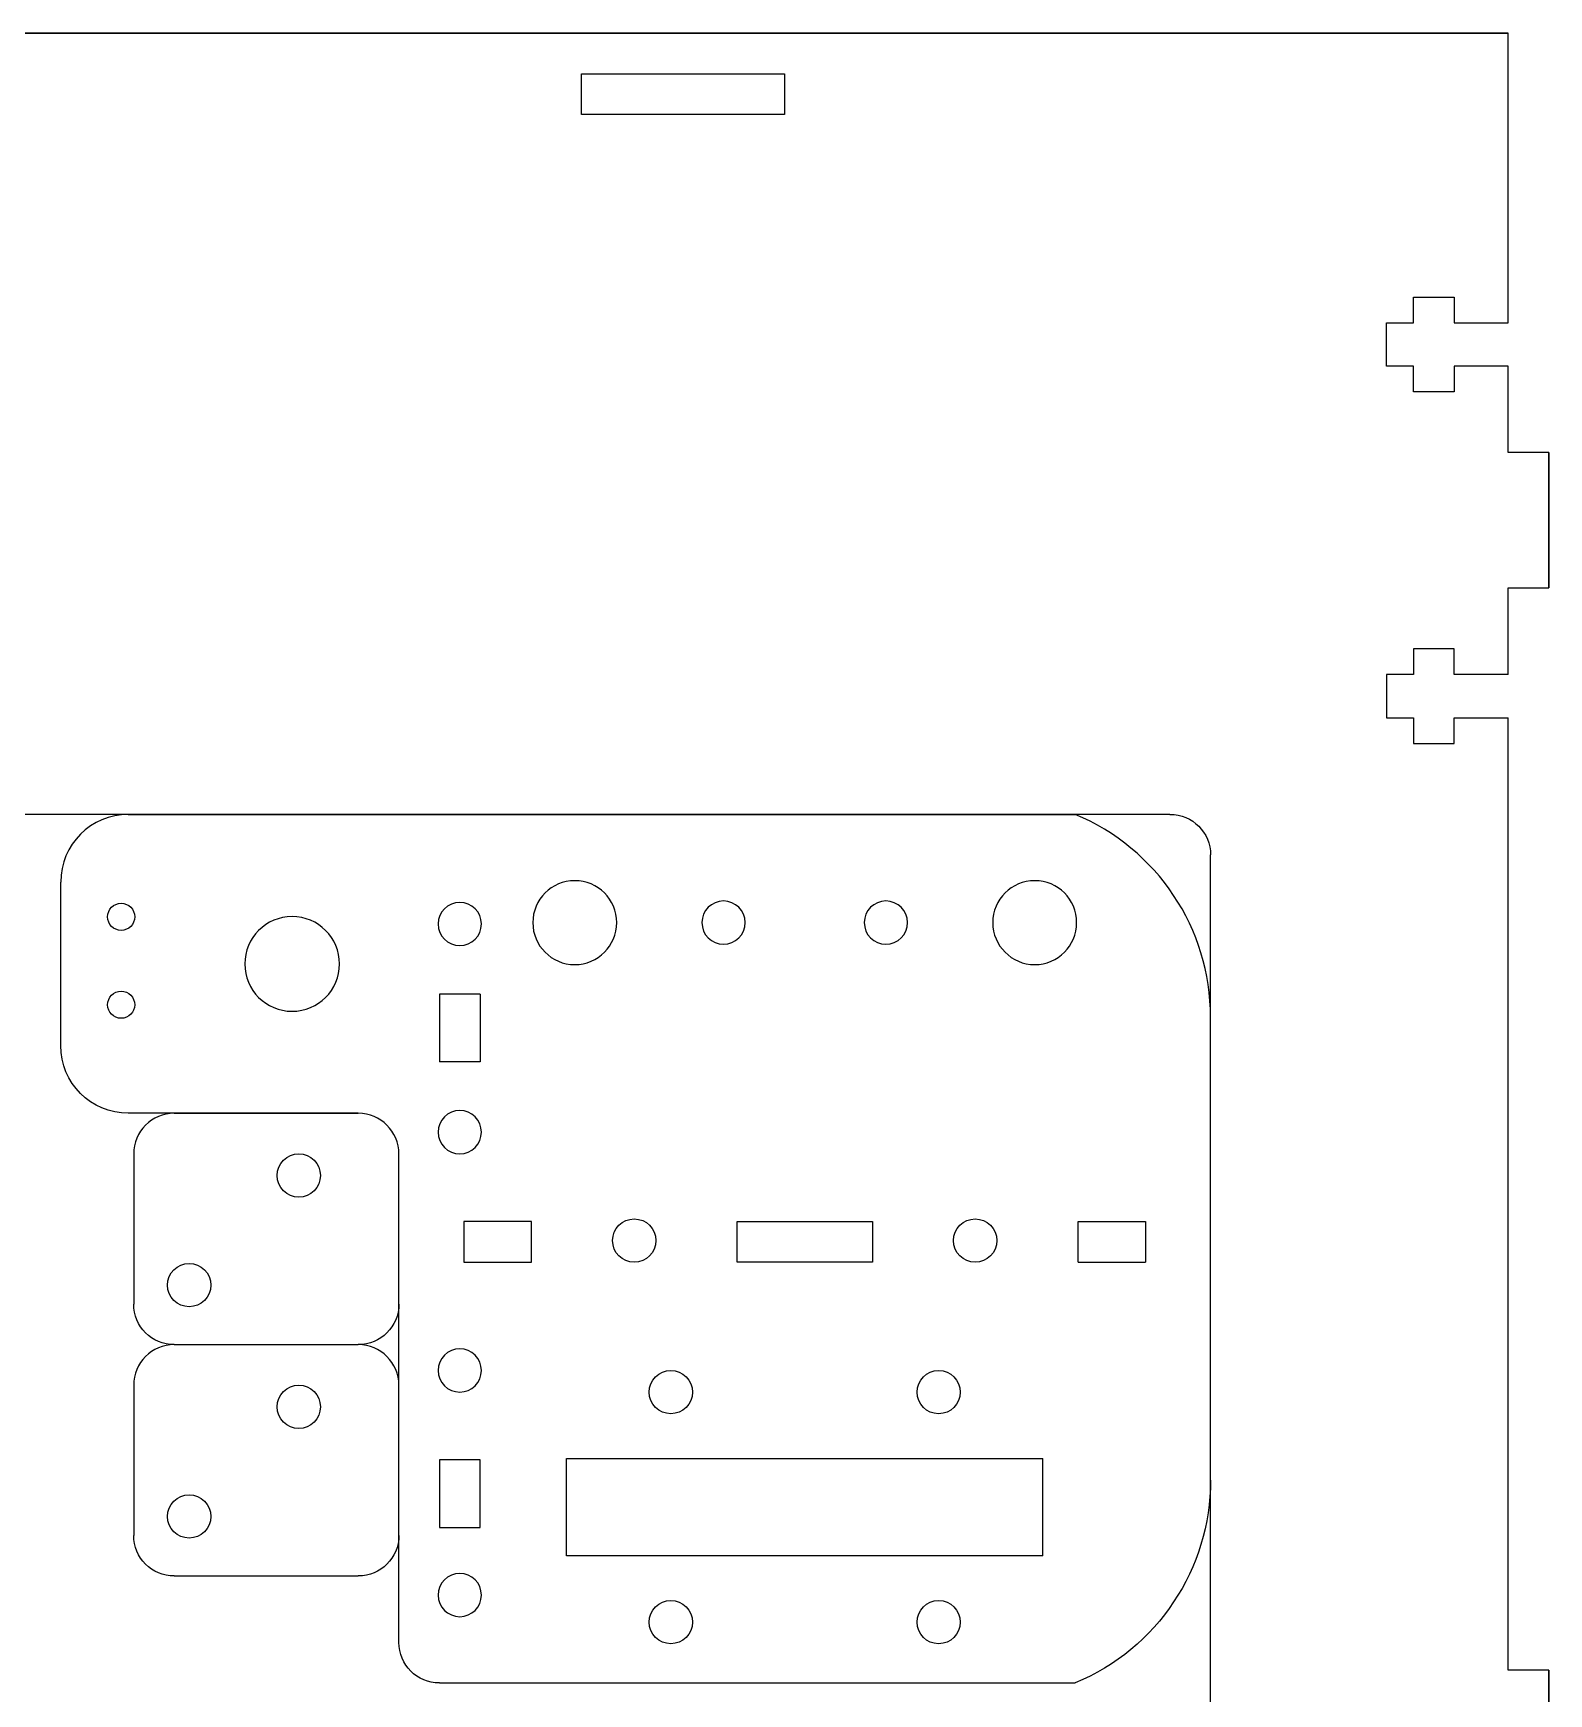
# Model space of a CAD drawing. Header units: millimetres. Extents: x -2 to 796, y -3 to 474.
# Drawn here: x 280.7 to 392.7, y 151.3 to 274 of the extents above; entities that cross this region are included whole.
import ezdxf

# ---------------------------------------------------------------- set-up
doc = ezdxf.new("R2010")
doc.units = ezdxf.units.MM
doc.layers.get('0').update_dxf_attribs({"color": 13, "true_color": 0xff5454})

# ---------------------------------------------------------------- blocks, each defined once
blk = doc.blocks.new('_#49')
for p, q in [((200.01, 3, 274), (3, 3, 274)), ((175.01, 3, 216.26), (53.01, 3, 216.26)), ((131.51, 3, 268), (131.51, 3, 271)), ((146.51, 3, 268), (131.51, 3, 268)), ((131.51, 3, 271), (146.51, 3, 271)), ((131.51, 3, 268), (131.51, 0, 268)), ((131.51, 3, 271), (131.51, 0, 271)), ((146.51, 3, 271), (146.51, 3, 268)), ((146.51, 3, 268), (146.51, 0, 268)), ((146.51, 3, 271), (146.51, 0, 271)), ((175.01, 3, 216.26), (175.01, 0, 216.26)), ((175.4, 3, 216.24), (175.4, 0, 216.24)), ((175.79, 3, 216.16), (175.79, 0, 216.16)), ((176.16, 3, 216.03), (176.16, 0, 216.03)), ((176.51, 3, 215.86), (176.51, 0, 215.86)), ((176.84, 3, 215.64), (176.84, 0, 215.64)), ((177.13, 3, 215.38), (177.13, 0, 215.38)), ((177.39, 3, 215.09), (177.39, 0, 215.09)), ((177.61, 3, 214.76), (177.61, 0, 214.76)), ((177.78, 3, 214.41), (177.78, 0, 214.41)), ((177.91, 3, 214.04), (177.91, 0, 214.04)), ((177.99, 3, 213.65), (177.99, 0, 213.65)), ((178.01, 3, 213.26), (178.01, 0, 213.26)), ((178.01, 3, 89.26), (178.01, 3, 213.26)), ((191.01, 3, 252.6), (193.01, 3, 252.6)), ((191.01, 3, 252.6), (191.01, 0, 252.6)), ((191.01, 3, 223.4), (193.01, 3, 223.4)), ((191.01, 3, 223.4), (191.01, 0, 223.4)), ((191.01, 3, 249.4), (191.01, 3, 252.6)), ((193.01, 3, 249.4), (191.01, 3, 249.4)), ((193.01, 3, 226.6), (191.01, 3, 226.6)), ((191.01, 3, 226.6), (191.01, 3, 223.4)), ((191.01, 3, 249.4), (191.01, 0, 249.4)), ((191.01, 3, 226.6), (191.01, 0, 226.6)), ((193.01, 3, 252.6), (193.01, 3, 254.5)), ((193.01, 3, 254.5), (193.01, 0, 254.5)), ((193.01, 3, 252.6), (193.01, 0, 252.6)), ((196.01, 3, 247.5), (193.01, 3, 247.5)), ((193.01, 3, 247.5), (193.01, 0, 247.5)), ((193.01, 3, 223.4), (193.01, 0, 223.4)), ((193.01, 3, 254.5), (196.01, 3, 254.5)), ((193.01, 3, 247.5), (193.01, 3, 249.4)), ((196.01, 3, 228.5), (193.01, 3, 228.5)), ((193.01, 3, 228.5), (193.01, 3, 226.6)), ((193.01, 3, 223.4), (193.01, 3, 221.5)), ((193.01, 3, 221.5), (196.01, 3, 221.5)), ((193.01, 3, 249.4), (193.01, 0, 249.4)), ((193.01, 3, 221.5), (193.01, 0, 221.5)), ((193.01, 3, 228.5), (193.01, 0, 228.5)), ((193.01, 3, 226.6), (193.01, 0, 226.6)), ((200.01, 3, 249.4), (196.01, 3, 249.4)), ((196.01, 3, 249.4), (196.01, 0, 249.4)), ((196.01, 3, 247.5), (196.01, 0, 247.5)), ((196.01, 3, 221.5), (196.01, 3, 223.4)), ((196.01, 3, 221.5), (196.01, 0, 221.5)), ((196.01, 3, 223.4), (196.01, 0, 223.4)), ((196.01, 3, 226.6), (196.01, 3, 228.5)), ((196.01, 3, 226.6), (196.01, 0, 226.6)), ((196.01, 3, 228.5), (196.01, 0, 228.5)), ((196.01, 3, 254.5), (196.01, 3, 252.6)), ((196.01, 3, 252.6), (196.01, 0, 252.6)), ((196.01, 3, 254.5), (196.01, 0, 254.5)), ((196.01, 3, 249.4), (196.01, 3, 247.5)), ((196.01, 3, 252.6), (200.01, 3, 252.6)), ((200.01, 3, 226.6), (196.01, 3, 226.6)), ((196.01, 3, 223.4), (200.01, 3, 223.4)), ((200.01, 3, 274), (200.01, 0, 274)), ((200.01, 3, 249.4), (200.01, 0, 249.4)), ((203.01, 3, 153), (200.01, 3, 153)), ((200.01, 3, 153), (200.01, 0, 153)), ((200.01, 3, 226.6), (200.01, 0, 226.6)), ((200.01, 3, 226.6), (200.01, 3, 233)), ((200.01, 3, 233), (200.01, 0, 233)), ((203.01, 3, 243), (200.01, 3, 243)), ((200.01, 3, 243), (200.01, 0, 243)), ((200.01, 3, 243), (200.01, 3, 249.4)), ((200.01, 3, 252.6), (200.01, 3, 274)), ((200.01, 3, 233), (203.01, 3, 233)), ((200.01, 3, 153), (200.01, 3, 223.4)), ((200.01, 3, 252.6), (200.01, 0, 252.6)), ((200.01, 3, 223.4), (200.01, 0, 223.4)), ((203.01, 3, 233), (203.01, 0, 233)), ((203.01, 3, 233), (203.01, 3, 243)), ((203.01, 3, 243), (203.01, 0, 243)), ((203.01, 3, 153), (203.01, 0, 153)), ((203.01, 3, 138), (203.01, 3, 153)), ((3, 0, 274), (200.01, 0, 274)), ((175.01, 0, 216.26), (53.01, 0, 216.26)), ((131.51, 0, 268), (131.51, 0, 271)), ((131.51, 0, 271), (146.51, 0, 271)), ((146.51, 0, 268), (131.51, 0, 268)), ((146.51, 0, 271), (146.51, 0, 268)), ((178.01, 0, 89.26), (178.01, 0, 213.26)), ((191.01, 0, 252.6), (193.01, 0, 252.6)), ((191.01, 0, 223.4), (193.01, 0, 223.4)), ((191.01, 0, 226.6), (191.01, 0, 223.4)), ((193.01, 0, 226.6), (191.01, 0, 226.6)), ((193.01, 0, 249.4), (191.01, 0, 249.4)), ((191.01, 0, 249.4), (191.01, 0, 252.6)), ((193.01, 0, 252.6), (193.01, 0, 254.5)), ((193.01, 0, 221.5), (196.01, 0, 221.5)), ((193.01, 0, 223.4), (193.01, 0, 221.5)), ((193.01, 0, 228.5), (193.01, 0, 226.6)), ((196.01, 0, 228.5), (193.01, 0, 228.5)), ((196.01, 0, 247.5), (193.01, 0, 247.5)), ((193.01, 0, 247.5), (193.01, 0, 249.4)), ((193.01, 0, 254.5), (196.01, 0, 254.5)), ((200.01, 0, 249.4), (196.01, 0, 249.4)), ((196.01, 0, 223.4), (200.01, 0, 223.4)), ((196.01, 0, 221.5), (196.01, 0, 223.4)), ((196.01, 0, 226.6), (196.01, 0, 228.5)), ((200.01, 0, 226.6), (196.01, 0, 226.6)), ((196.01, 0, 249.4), (196.01, 0, 247.5)), ((196.01, 0, 254.5), (196.01, 0, 252.6)), ((196.01, 0, 252.6), (200.01, 0, 252.6)), ((203.01, 0, 153), (200.01, 0, 153)), ((200.01, 0, 153), (200.01, 0, 223.4)), ((200.01, 0, 226.6), (200.01, 0, 233)), ((200.01, 0, 233), (203.01, 0, 233)), ((203.01, 0, 243), (200.01, 0, 243)), ((200.01, 0, 243), (200.01, 0, 249.4)), ((200.01, 0, 252.6), (200.01, 0, 274)), ((203.01, 0, 243), (203.01, 0, 233)), ((203.01, 0, 153), (203.01, 0, 138))]:
    blk.add_line(p, q)
at = {"extrusion": (0, 1, 0)}
for centre in [(-175.01, 213.26, 3), (-175.01, 213.26, 0)]:
    blk.add_arc(centre, 3, 90, 180, dxfattribs=at)
blk = doc.blocks.new('_#29')
for p, q in [((0, 64.2, 75), (3, 64.2, 75)), ((0, 64.2, 5), (3, 64.2, 5)), ((0, 64.2, 5), (0, 64.2, 75)), ((0, 64.16, 4.35), (3, 64.16, 4.35)), ((0, 64.03, 3.71), (3, 64.03, 3.71)), ((3, 64.2, 5), (3, 64.2, 75)), ((0, 63.82, 3.09), (3, 63.82, 3.09)), ((0, 63.53, 2.5), (3, 63.53, 2.5)), ((0, 63.52, 76.44), (3, 63.52, 76.44)), ((0, 63.17, 1.96), (3, 63.17, 1.96)), ((0, 62.74, 1.46), (3, 62.74, 1.46)), ((0, 62.7, 77.8), (3, 62.7, 77.8)), ((0, 62.24, 1.03), (3, 62.24, 1.03)), ((0, 61.75, 79.08), (3, 61.75, 79.08)), ((0, 61.7, 0.67), (3, 61.7, 0.67)), ((0, 61.11, 0.38), (3, 61.11, 0.38)), ((0, 60.67, 80.26), (3, 60.67, 80.26)), ((0, 60.49, 0.17), (3, 60.49, 0.17)), ((0, 59.85, 0.04), (3, 59.85, 0.04)), ((0, 59.49, 81.32), (3, 59.49, 81.32)), ((0, 59.3, 72), (3, 59.3, 72)), ((0, 59.3, 38), (3, 59.3, 38)), ((0, 59.2), (3, 59.2)), ((0, 47.11), (0, 59.2)), ((0, 59.19, 38.8), (3, 59.19, 38.8)), ((0, 59.19, 37.2), (3, 59.19, 37.2)), ((0, 59.19, 72.8), (3, 59.19, 72.8)), ((0, 59.19, 71.2), (3, 59.19, 71.2)), ((3, 47.11), (3, 59.2)), ((0, 58.88, 73.55), (3, 58.88, 73.55)), ((0, 58.88, 70.45), (3, 58.88, 70.45)), ((0, 58.88, 36.45), (3, 58.88, 36.45)), ((0, 58.88, 39.55), (3, 58.88, 39.55)), ((0, 58.39, 69.81), (3, 58.39, 69.81)), ((0, 58.39, 74.19), (3, 58.39, 74.19)), ((0, 58.39, 40.19), (3, 58.39, 40.19)), ((0, 58.39, 35.81), (3, 58.39, 35.81)), ((0, 58.21, 82.27), (3, 58.21, 82.27)), ((0, 57.8, 61), (3, 57.8, 61)), ((0, 57.8, 49), (3, 57.8, 49)), ((0, 57.75, 69.32), (3, 57.75, 69.32)), ((0, 57.75, 61.41), (3, 57.75, 61.41)), ((0, 57.75, 60.59), (3, 57.75, 60.59)), ((0, 57.75, 48.59), (3, 57.75, 48.59)), ((0, 57.75, 40.68), (3, 57.75, 40.68)), ((0, 57.75, 35.32), (3, 57.75, 35.32)), ((0, 57.75, 49.41), (3, 57.75, 49.41)), ((0, 57.75, 74.68), (3, 57.75, 74.68)), ((0, 57.7, 29.5), (3, 57.7, 29.5)), ((0, 57.65, 29.91), (3, 57.65, 29.91)), ((0, 57.65, 29.09), (3, 57.65, 29.09)), ((3, 57.63, 4.47), (0, 57.63, 4.47)), ((3, 57.6, 4.22), (0, 57.6, 4.22)), ((3, 57.6, 4.73), (0, 57.6, 4.73)), ((0, 57.59, 61.8), (3, 57.59, 61.8)), ((0, 57.59, 60.2), (3, 57.59, 60.2)), ((0, 57.59, 48.2), (3, 57.59, 48.2)), ((0, 57.59, 49.8), (3, 57.59, 49.8)), ((3, 57.5, 4.97), (0, 57.5, 4.97)), ((3, 57.5, 3.97), (0, 57.5, 3.97)), ((0, 57.49, 28.7), (3, 57.49, 28.7)), ((0, 57.49, 30.3), (3, 57.49, 30.3)), ((3, 57.34, 5.18), (0, 57.34, 5.18)), ((3, 57.34, 3.77), (0, 57.34, 3.77)), ((0, 57.33, 59.87), (3, 57.33, 59.87)), ((0, 57.33, 62.13), (3, 57.33, 62.13)), ((0, 57.33, 47.87), (3, 57.33, 47.87)), ((0, 57.33, 50.13), (3, 57.33, 50.13)), ((0, 57.23, 30.63), (3, 57.23, 30.63)), ((0, 57.23, 28.37), (3, 57.23, 28.37)), ((3, 57.13, 5.34), (0, 57.13, 5.34)), ((3, 57.13, 3.61), (0, 57.13, 3.61)), ((0, 57, 59.61), (3, 57, 59.61)), ((0, 57, 47.61), (3, 57, 47.61)), ((0, 57, 40.99), (3, 57, 40.99)), ((0, 57, 69.01), (3, 57, 69.01)), ((0, 57, 35.01), (3, 57, 35.01)), ((0, 57, 62.39), (3, 57, 62.39)), ((0, 57, 74.99), (3, 57, 74.99)), ((0, 57, 50.39), (3, 57, 50.39)), ((0, 56.9, 28.11), (3, 56.9, 28.11)), ((0, 56.9, 30.89), (3, 56.9, 30.89)), ((3, 56.89, 3.51), (0, 56.89, 3.51)), ((3, 56.89, 5.44), (0, 56.89, 5.44)), ((0, 56.85, 83.09), (3, 56.85, 83.09)), ((0, 56.65, 17.11), (3, 56.65, 17.11)), ((3, 56.63, 5.47), (0, 56.63, 5.47)), ((3, 56.63, 3.47), (0, 56.63, 3.47)), ((0, 56.61, 59.45), (3, 56.61, 59.45)), ((0, 56.61, 47.45), (3, 56.61, 47.45)), ((0, 56.61, 62.55), (3, 56.61, 62.55)), ((0, 56.61, 50.55), (3, 56.61, 50.55)), ((0, 56.53, 18.01), (3, 56.53, 18.01)), ((0, 56.53, 16.2), (3, 56.53, 16.2)), ((0, 56.51, 27.95), (3, 56.51, 27.95)), ((0, 56.51, 31.05), (3, 56.51, 31.05)), ((3, 56.37, 5.44), (0, 56.37, 5.44)), ((3, 56.37, 3.51), (0, 56.37, 3.51)), ((0, 56.2, 62.6), (3, 56.2, 62.6)), ((0, 56.2, 59.4), (3, 56.2, 59.4)), ((0, 56.2, 75.1), (3, 56.2, 75.1)), ((0, 56.2, 68.9), (3, 56.2, 68.9)), ((0, 56.2, 47.4), (3, 56.2, 47.4)), ((0, 56.2, 34.9), (3, 56.2, 34.9)), ((0, 56.2, 41.1), (3, 56.2, 41.1)), ((0, 56.2, 50.6), (3, 56.2, 50.6)), ((0, 56.19, 15.36), (3, 56.19, 15.36)), ((0, 56.19, 18.86), (3, 56.19, 18.86)), ((3, 56.13, 5.34), (0, 56.13, 5.34)), ((3, 56.13, 3.61), (0, 56.13, 3.61)), ((0, 56.1, 27.9), (3, 56.1, 27.9)), ((0, 56.1, 31.1), (3, 56.1, 31.1)), ((3, 55.92, 3.77), (0, 55.92, 3.77)), ((3, 55.92, 5.18), (0, 55.92, 5.18)), ((0, 55.79, 59.45), (3, 55.79, 59.45)), ((0, 55.79, 50.55), (3, 55.79, 50.55)), ((0, 55.79, 62.55), (3, 55.79, 62.55)), ((0, 55.79, 47.45), (3, 55.79, 47.45)), ((3, 55.77, 4.97), (0, 55.77, 4.97)), ((3, 55.77, 3.97), (0, 55.77, 3.97)), ((0, 55.69, 31.05), (3, 55.69, 31.05)), ((0, 55.69, 27.95), (3, 55.69, 27.95)), ((3, 55.67, 4.22), (0, 55.67, 4.22)), ((3, 55.67, 4.73), (0, 55.67, 4.73)), ((0, 55.63, 19.58), (3, 55.63, 19.58)), ((0, 55.63, 14.63), (3, 55.63, 14.63)), ((3, 55.63, 4.47), (0, 55.63, 4.47)), ((0, 55.58, 31), (3, 55.58, 31)), ((0, 55.41, 83.77), (3, 55.41, 83.77)), ((0, 55.4, 47.61), (3, 55.4, 47.61)), ((0, 55.4, 62.39), (3, 55.4, 62.39)), ((0, 55.4, 50.39), (3, 55.4, 50.39)), ((0, 55.4, 35.01), (3, 55.4, 35.01)), ((0, 55.4, 74.99), (3, 55.4, 74.99)), ((0, 55.4, 59.61), (3, 55.4, 59.61)), ((0, 55.4, 69.01), (3, 55.4, 69.01)), ((0, 55.4, 40.99), (3, 55.4, 40.99)), ((0, 55.3, 30.89), (3, 55.3, 30.89)), ((0, 55.3, 28.11), (3, 55.3, 28.11)), ((0, 55.07, 47.87), (3, 55.07, 47.87)), ((0, 55.07, 62.13), (3, 55.07, 62.13)), ((0, 55.07, 59.87), (3, 55.07, 59.87)), ((0, 55.07, 50.13), (3, 55.07, 50.13)), ((0, 54.97, 30.63), (3, 54.97, 30.63)), ((0, 54.97, 28.37), (3, 54.97, 28.37)), ((0, 54.9, 20.14), (3, 54.9, 20.14)), ((0, 54.9, 14.07), (3, 54.9, 14.07)), ((0, 54.81, 60.2), (3, 54.81, 60.2)), ((0, 54.81, 48.2), (3, 54.81, 48.2)), ((0, 54.81, 49.8), (3, 54.81, 49.8)), ((0, 54.81, 61.8), (3, 54.81, 61.8)), ((0, 54.71, 30.3), (3, 54.71, 30.3)), ((0, 54.71, 28.7), (3, 54.71, 28.7)), ((0, 54.65, 40.68), (3, 54.65, 40.68)), ((0, 54.65, 35.32), (3, 54.65, 35.32)), ((0, 54.65, 60.59), (3, 54.65, 60.59)), ((0, 54.65, 69.32), (3, 54.65, 69.32)), ((0, 54.65, 49.41), (3, 54.65, 49.41)), ((0, 54.65, 74.68), (3, 54.65, 74.68)), ((0, 54.65, 61.41), (3, 54.65, 61.41)), ((0, 54.65, 48.59), (3, 54.65, 48.59)), ((0, 54.6, 61), (3, 54.6, 61)), ((0, 54.6, 49), (3, 54.6, 49)), ((0, 54.55, 29.91), (3, 54.55, 29.91)), ((0, 54.55, 29.09), (3, 54.55, 29.09)), ((0, 54.5, 29.5), (3, 54.5, 29.5)), ((0, 54.06, 13.72), (3, 54.06, 13.72)), ((0, 54.06, 20.49), (3, 54.06, 20.49)), ((0, 54.01, 35.81), (3, 54.01, 35.81)), ((0, 54.01, 74.19), (3, 54.01, 74.19)), ((0, 54.01, 69.81), (3, 54.01, 69.81)), ((0, 54.01, 40.19), (3, 54.01, 40.19)), ((0, 53.91, 84.3), (3, 53.91, 84.3)), ((0, 53.52, 73.55), (3, 53.52, 73.55)), ((0, 53.52, 36.45), (3, 53.52, 36.45)), ((0, 53.52, 70.45), (3, 53.52, 70.45)), ((0, 53.52, 39.55), (3, 53.52, 39.55)), ((0, 53.21, 37.2), (3, 53.21, 37.2)), ((0, 53.21, 72.8), (3, 53.21, 72.8)), ((0, 53.21, 71.2), (3, 53.21, 71.2)), ((0, 53.21, 38.8), (3, 53.21, 38.8)), ((0, 53.15, 13.61), (3, 53.15, 13.61)), ((0, 53.15, 20.61), (3, 53.15, 20.61)), ((0, 53.1, 38), (3, 53.1, 38)), ((0, 53.1, 72), (3, 53.1, 72)), ((0, 52.36, 84.69), (3, 52.36, 84.69)), ((0, 52.25, 13.72), (3, 52.25, 13.72)), ((0, 52.25, 20.49), (3, 52.25, 20.49)), ((0, 51.4, 14.07), (3, 51.4, 14.07)), ((0, 51.4, 20.14), (3, 51.4, 20.14)), ((3, 51.13, 4.47), (0, 51.13, 4.47)), ((3, 51.1, 4.22), (0, 51.1, 4.22)), ((3, 51.1, 4.73), (0, 51.1, 4.73)), ((3, 51, 3.97), (0, 51, 3.97)), ((3, 51, 4.97), (0, 51, 4.97)), ((3, 50.91, 28), (0, 50.91, 28)), ((0, 50.91, 28), (0, 45.91, 28)), ((0, 50.91, 31), (0, 50.91, 28)), ((3, 50.91, 31), (0, 50.91, 31)), ((0, 50.91, 31), (0, 45.91, 31)), ((3, 50.84, 3.77), (0, 50.84, 3.77)), ((3, 50.84, 5.18), (0, 50.84, 5.18)), ((0, 50.79, 84.92), (3, 50.79, 84.92)), ((0, 50.68, 19.58), (3, 50.68, 19.58)), ((0, 50.68, 14.63), (3, 50.68, 14.63)), ((3, 50.63, 5.34), (0, 50.63, 5.34)), ((3, 50.63, 3.61), (0, 50.63, 3.61)), ((3, 50.39, 3.51), (0, 50.39, 3.51)), ((3, 50.39, 5.44), (0, 50.39, 5.44)), ((3, 50.91, 28), (3, 45.91, 28)), ((3, 50.91, 31), (3, 50.91, 28)), ((3, 50.91, 31), (3, 45.91, 31)), ((3, 50.13, 3.47), (0, 50.13, 3.47)), ((3, 50.13, 5.47), (0, 50.13, 5.47)), ((0, 50.12, 18.86), (3, 50.12, 18.86)), ((0, 50.12, 15.36), (3, 50.12, 15.36)), ((3, 49.87, 3.51), (0, 49.87, 3.51)), ((3, 49.87, 5.44), (0, 49.87, 5.44)), ((0, 49.77, 18.01), (3, 49.77, 18.01)), ((0, 49.77, 16.2), (3, 49.77, 16.2)), ((0, 49.65, 17.11), (3, 49.65, 17.11)), ((3, 49.63, 3.61), (0, 49.63, 3.61)), ((3, 49.63, 5.34), (0, 49.63, 5.34)), ((3, 49.42, 3.77), (0, 49.42, 3.77)), ((3, 49.42, 5.18), (0, 49.42, 5.18)), ((3, 49.27, 3.97), (0, 49.27, 3.97)), ((3, 49.27, 4.97), (0, 49.27, 4.97)), ((0, 15, 85), (0, 49.2, 85)), ((0, 49.2, 85), (3, 49.2, 85)), ((3, 49.17, 4.73), (0, 49.17, 4.73)), ((3, 49.17, 4.22), (0, 49.17, 4.22)), ((3, 49.13, 4.47), (0, 49.13, 4.47)), ((3, 15, 85), (3, 49.2, 85)), ((0, 47.11), (3, 47.11)), ((0, 46.46, 0.04), (3, 46.46, 0.04)), ((0, 45.91, 31), (0, 45.91, 28)), ((3, 45.91, 28), (0, 45.91, 28)), ((3, 45.91, 31), (0, 45.91, 31)), ((0, 45.81, 0.17), (3, 45.81, 0.17)), ((3, 45.91, 31), (3, 45.91, 28)), ((0, 45.19, 0.38), (3, 45.19, 0.38)), ((0, 44.61, 0.67), (3, 44.61, 0.67)), ((0, 44.06, 1.03), (3, 44.06, 1.03)), ((0, 43.57, 1.46), (3, 43.57, 1.46)), ((0, 43.14, 1.96), (3, 43.14, 1.96)), ((0, 42.78, 2.5), (3, 42.78, 2.5)), ((0, 42.49, 3.09), (3, 42.49, 3.09)), ((0, 42.31, 29.5), (3, 42.31, 29.5)), ((0, 42.28, 3.71), (3, 42.28, 3.71)), ((0, 42.25, 29.09), (3, 42.25, 29.09)), ((0, 42.25, 29.91), (3, 42.25, 29.91)), ((0, 42.15, 4.35), (3, 42.15, 4.35)), ((0, 42.11, 5), (3, 42.11, 5)), ((0, 42.11, 22), (3, 42.11, 22)), ((0, 42.11, 22), (0, 42.11, 5)), ((0, 42.09, 28.7), (3, 42.09, 28.7)), ((0, 42.09, 30.3), (3, 42.09, 30.3)), ((0, 42.08, 22.39), (3, 42.08, 22.39)), ((0, 42.01, 22.78), (3, 42.01, 22.78)), ((0, 41.88, 23.15), (3, 41.88, 23.15)), ((0, 41.84, 30.63), (3, 41.84, 30.63)), ((0, 41.84, 28.37), (3, 41.84, 28.37)), ((3, 42.11, 22), (3, 42.11, 5)), ((0, 41.71, 23.5), (3, 41.71, 23.5)), ((0, 41.51, 28.11), (3, 41.51, 28.11)), ((0, 41.51, 30.89), (3, 41.51, 30.89)), ((0, 41.49, 23.83), (3, 41.49, 23.83)), ((0, 41.23, 24.12), (3, 41.23, 24.12)), ((0, 41.23, 31), (3, 41.23, 31)), ((0, 41.12, 31.05), (3, 41.12, 31.05)), ((0, 41.12, 27.95), (3, 41.12, 27.95)), ((0, 40.93, 24.38), (3, 40.93, 24.38)), ((0, 40.71, 27.9), (3, 40.71, 27.9)), ((0, 40.71, 31.1), (3, 40.71, 31.1)), ((0, 40.61, 24.6), (3, 40.61, 24.6)), ((0, 40.29, 27.95), (3, 40.29, 27.95)), ((0, 40.29, 31.05), (3, 40.29, 31.05)), ((0, 40.26, 24.77), (3, 40.26, 24.77)), ((0, 39.91, 28.11), (3, 39.91, 28.11)), ((0, 39.91, 30.89), (3, 39.91, 30.89)), ((0, 39.88, 24.9), (3, 39.88, 24.9)), ((0, 39.58, 28.37), (3, 39.58, 28.37)), ((0, 39.58, 30.63), (3, 39.58, 30.63)), ((0, 39.5, 24.97), (3, 39.5, 24.97)), ((0, 39.32, 28.7), (3, 39.32, 28.7)), ((0, 39.32, 30.3), (3, 39.32, 30.3)), ((0, 39.16, 29.09), (3, 39.16, 29.09)), ((0, 39.16, 29.91), (3, 39.16, 29.91)), ((0, 39.11, 29.5), (3, 39.11, 29.5)), ((0, 39.11, 25), (3, 39.11, 25)), ((0, 3, 25), (0, 39.11, 25)), ((3, 3, 25), (3, 39.11, 25)), ((3, 34.3, 67.6), (0, 34.3, 67.6)), ((3, 34.3, 42.4), (0, 34.3, 42.4)), ((3, 34.25, 42.81), (0, 34.25, 42.81)), ((3, 34.25, 67.19), (0, 34.25, 67.19)), ((3, 34.25, 68.01), (0, 34.25, 68.01)), ((3, 34.25, 41.99), (0, 34.25, 41.99)), ((3, 34.1, 80.2), (0, 34.1, 80.2)), ((3, 34.1, 75.2), (0, 34.1, 75.2)), ((0, 34.1, 80.2), (0, 31.1, 80.2)), ((0, 31.1, 75.2), (0, 34.1, 75.2)), ((0, 34.1, 75.2), (0, 34.1, 80.2)), ((3, 34.1, 29.8), (0, 34.1, 29.8)), ((0, 34.1, 34.8), (0, 34.1, 29.8)), ((3, 34.1, 34.8), (0, 34.1, 34.8)), ((0, 34.1, 29.8), (0, 31.1, 29.8)), ((0, 34.1, 60), (0, 31.1, 60)), ((0, 31.1, 50), (0, 34.1, 50)), ((0, 31.1, 34.8), (0, 34.1, 34.8)), ((3, 34.1, 60), (0, 34.1, 60)), ((0, 34.1, 50), (0, 34.1, 60)), ((3, 34.1, 50), (0, 34.1, 50)), ((3, 34.09, 41.6), (0, 34.09, 41.6)), ((3, 34.09, 68.4), (0, 34.09, 68.4)), ((3, 34.09, 43.2), (0, 34.09, 43.2)), ((3, 34.09, 66.8), (0, 34.09, 66.8)), ((3, 33.83, 41.27), (0, 33.83, 41.27)), ((3, 33.83, 43.53), (0, 33.83, 43.53)), ((3, 33.83, 68.73), (0, 33.83, 68.73)), ((3, 33.83, 66.47), (0, 33.83, 66.47)), ((3, 33.5, 66.21), (0, 33.5, 66.21)), ((3, 33.5, 41.01), (0, 33.5, 41.01)), ((3, 33.5, 43.79), (0, 33.5, 43.79)), ((3, 33.5, 68.99), (0, 33.5, 68.99)), ((3, 34.1, 80.2), (3, 31.1, 80.2)), ((3, 31.1, 75.2), (3, 34.1, 75.2)), ((3, 34.1, 75.2), (3, 34.1, 80.2)), ((3, 34.1, 29.8), (3, 31.1, 29.8)), ((3, 34.1, 34.8), (3, 34.1, 29.8)), ((3, 31.1, 34.8), (3, 34.1, 34.8)), ((3, 34.1, 60), (3, 31.1, 60)), ((3, 31.1, 50), (3, 34.1, 50)), ((3, 34.1, 50), (3, 34.1, 60)), ((3, 33.11, 66.05), (0, 33.11, 66.05)), ((3, 33.11, 40.85), (0, 33.11, 40.85)), ((3, 33.11, 69.15), (0, 33.11, 69.15)), ((3, 33.11, 43.95), (0, 33.11, 43.95)), ((3, 32.7, 66), (0, 32.7, 66)), ((3, 32.7, 69.2), (0, 32.7, 69.2)), ((3, 32.7, 40.8), (0, 32.7, 40.8)), ((3, 32.7, 44), (0, 32.7, 44)), ((3, 32.29, 66.05), (0, 32.29, 66.05)), ((3, 32.29, 69.15), (0, 32.29, 69.15)), ((3, 32.29, 40.85), (0, 32.29, 40.85)), ((3, 32.29, 43.95), (0, 32.29, 43.95)), ((3, 31.9, 66.21), (0, 31.9, 66.21)), ((3, 31.9, 41.01), (0, 31.9, 41.01)), ((3, 31.9, 68.99), (0, 31.9, 68.99)), ((3, 31.9, 43.79), (0, 31.9, 43.79)), ((3, 31.57, 43.53), (0, 31.57, 43.53)), ((3, 31.57, 66.47), (0, 31.57, 66.47)), ((3, 31.57, 41.27), (0, 31.57, 41.27)), ((3, 31.57, 68.73), (0, 31.57, 68.73)), ((3, 31.31, 66.8), (0, 31.31, 66.8)), ((3, 31.31, 41.6), (0, 31.31, 41.6)), ((3, 31.31, 43.2), (0, 31.31, 43.2)), ((3, 31.31, 68.4), (0, 31.31, 68.4)), ((3, 31.15, 67.19), (0, 31.15, 67.19)), ((3, 31.15, 42.81), (0, 31.15, 42.81)), ((3, 31.15, 41.99), (0, 31.15, 41.99)), ((3, 31.15, 68.01), (0, 31.15, 68.01)), ((0, 31.1, 75.2), (0, 31.1, 80.2)), ((3, 31.1, 80.2), (0, 31.1, 80.2)), ((3, 31.1, 75.2), (0, 31.1, 75.2)), ((3, 31.1, 67.6), (0, 31.1, 67.6)), ((3, 31.1, 29.8), (0, 31.1, 29.8)), ((3, 31.1, 34.8), (0, 31.1, 34.8)), ((3, 31.1, 50), (0, 31.1, 50)), ((3, 31.1, 60), (0, 31.1, 60)), ((0, 31.1, 60), (0, 31.1, 50)), ((0, 31.1, 29.8), (0, 31.1, 34.8)), ((3, 31.1, 42.4), (0, 31.1, 42.4)), ((3, 31.1, 75.2), (3, 31.1, 80.2)), ((3, 31.1, 60), (3, 31.1, 50)), ((3, 31.1, 29.8), (3, 31.1, 34.8)), ((0, 24.7, 29.5), (3, 24.7, 29.5)), ((0, 24.65, 29.91), (3, 24.65, 29.91)), ((0, 24.65, 29.09), (3, 24.65, 29.09)), ((0, 24.49, 28.7), (3, 24.49, 28.7)), ((0, 24.49, 30.3), (3, 24.49, 30.3)), ((0, 24.23, 28.37), (3, 24.23, 28.37)), ((0, 24.23, 30.63), (3, 24.23, 30.63)), ((0, 23.9, 30.89), (3, 23.9, 30.89)), ((0, 23.9, 28.11), (3, 23.9, 28.11)), ((0, 23.62, 28), (3, 23.62, 28)), ((0, 23.51, 27.95), (3, 23.51, 27.95)), ((0, 23.51, 31.05), (3, 23.51, 31.05)), ((3, 23.1, 45.1), (0, 23.1, 45.1)), ((0, 23.1, 27.9), (3, 23.1, 27.9)), ((0, 23.1, 31.1), (3, 23.1, 31.1)), ((3, 23.1, 64.9), (0, 23.1, 64.9)), ((3, 23.05, 44.69), (0, 23.05, 44.69)), ((3, 23.05, 45.51), (0, 23.05, 45.51)), ((3, 23.05, 65.31), (0, 23.05, 65.31)), ((3, 23.05, 64.49), (0, 23.05, 64.49)), ((3, 22.89, 44.3), (0, 22.89, 44.3)), ((3, 22.89, 45.9), (0, 22.89, 45.9)), ((3, 22.89, 65.7), (0, 22.89, 65.7)), ((3, 22.89, 64.1), (0, 22.89, 64.1)), ((0, 22.69, 31.05), (3, 22.69, 31.05)), ((0, 22.69, 27.95), (3, 22.69, 27.95)), ((3, 22.63, 43.97), (0, 22.63, 43.97)), ((3, 22.63, 46.23), (0, 22.63, 46.23)), ((3, 22.63, 66.03), (0, 22.63, 66.03)), ((3, 22.63, 63.77), (0, 22.63, 63.77)), ((3, 22.3, 46.49), (0, 22.3, 46.49)), ((0, 22.3, 30.89), (3, 22.3, 30.89)), ((0, 22.3, 28.11), (3, 22.3, 28.11)), ((3, 22.3, 66.29), (0, 22.3, 66.29)), ((3, 22.3, 63.51), (0, 22.3, 63.51)), ((3, 22.3, 43.71), (0, 22.3, 43.71)), ((0, 21.97, 30.63), (3, 21.97, 30.63)), ((0, 21.97, 28.37), (3, 21.97, 28.37)), ((3, 21.91, 46.65), (0, 21.91, 46.65)), ((3, 21.91, 66.45), (0, 21.91, 66.45)), ((3, 21.91, 63.35), (0, 21.91, 63.35)), ((3, 21.91, 43.55), (0, 21.91, 43.55)), ((0, 21.71, 30.3), (3, 21.71, 30.3)), ((0, 21.71, 28.7), (3, 21.71, 28.7)), ((0, 21.55, 29.09), (3, 21.55, 29.09)), ((0, 21.55, 29.91), (3, 21.55, 29.91)), ((3, 21.5, 43.5), (0, 21.5, 43.5)), ((3, 21.5, 46.7), (0, 21.5, 46.7)), ((0, 21.5, 29.5), (3, 21.5, 29.5)), ((3, 21.5, 66.5), (0, 21.5, 66.5)), ((3, 21.5, 63.3), (0, 21.5, 63.3)), ((3, 21.09, 43.55), (0, 21.09, 43.55)), ((3, 21.09, 46.65), (0, 21.09, 46.65)), ((3, 21.09, 66.45), (0, 21.09, 66.45)), ((3, 21.09, 63.35), (0, 21.09, 63.35)), ((3, 20.7, 43.71), (0, 20.7, 43.71)), ((3, 20.7, 46.49), (0, 20.7, 46.49)), ((3, 20.7, 66.29), (0, 20.7, 66.29)), ((3, 20.7, 63.51), (0, 20.7, 63.51)), ((3, 20.37, 46.23), (0, 20.37, 46.23)), ((3, 20.37, 43.97), (0, 20.37, 43.97)), ((3, 20.37, 63.77), (0, 20.37, 63.77)), ((3, 20.37, 66.03), (0, 20.37, 66.03)), ((3, 20.11, 45.9), (0, 20.11, 45.9)), ((3, 20.11, 44.3), (0, 20.11, 44.3)), ((3, 20.11, 64.1), (0, 20.11, 64.1)), ((3, 20.11, 65.7), (0, 20.11, 65.7)), ((3, 19.95, 44.69), (0, 19.95, 44.69)), ((3, 19.95, 45.51), (0, 19.95, 45.51)), ((3, 19.95, 65.31), (0, 19.95, 65.31)), ((3, 19.95, 64.49), (0, 19.95, 64.49)), ((3, 19.9, 45.1), (0, 19.9, 45.1)), ((3, 19.9, 64.9), (0, 19.9, 64.9)), ((3, 16.6, 37.4), (0, 16.6, 37.4)), ((0, 9.4, 37.4), (0, 16.6, 37.4)), ((3, 16.6, 72.6), (0, 16.6, 72.6)), ((0, 9.4, 72.6), (0, 16.6, 72.6)), ((0, 16.6, 37.4), (0, 16.6, 72.6)), ((0, 16.5, 28), (3, 16.5, 28)), ((0, 11.5, 31), (0, 16.5, 31)), ((0, 16.5, 31), (3, 16.5, 31)), ((0, 16.5, 31), (0, 16.5, 28)), ((0, 16.5, 28), (0, 11.5, 28)), ((3, 9.4, 37.4), (3, 16.6, 37.4)), ((3, 16.6, 37.4), (3, 16.6, 72.6)), ((3, 9.4, 72.6), (3, 16.6, 72.6)), ((3, 16.5, 28), (3, 11.5, 28)), ((3, 11.5, 31), (3, 16.5, 31)), ((3, 16.5, 31), (3, 16.5, 28)), ((3, 15, 85), (0, 15, 85)), ((3, 13.41, 84.92), (0, 13.41, 84.92)), ((3, 11.84, 84.69), (0, 11.84, 84.69)), ((0, 11.5, 28), (0, 11.5, 31)), ((0, 11.5, 31), (3, 11.5, 31)), ((0, 11.5, 28), (3, 11.5, 28)), ((3, 11.5, 28), (3, 11.5, 31)), ((3, 10.29, 84.3), (0, 10.29, 84.3)), ((0, 9.4, 72.6), (0, 9.4, 37.4)), ((3, 9.4, 37.4), (0, 9.4, 37.4)), ((3, 9.4, 72.6), (0, 9.4, 72.6)), ((3, 8.79, 83.77), (0, 8.79, 83.77)), ((3, 9.4, 72.6), (3, 9.4, 37.4)), ((0, 8.1, 29.5), (3, 8.1, 29.5)), ((0, 8.05, 29.91), (3, 8.05, 29.91)), ((0, 8.05, 29.09), (3, 8.05, 29.09)), ((0, 7.89, 28.7), (3, 7.89, 28.7)), ((0, 7.89, 30.3), (3, 7.89, 30.3)), ((0, 7.63, 30.63), (3, 7.63, 30.63)), ((0, 7.63, 28.37), (3, 7.63, 28.37)), ((3, 7.35, 83.09), (0, 7.35, 83.09)), ((0, 7.3, 30.89), (3, 7.3, 30.89)), ((0, 7.3, 28.11), (3, 7.3, 28.11)), ((0, 6.91, 31.05), (3, 6.91, 31.05)), ((0, 6.91, 27.95), (3, 6.91, 27.95)), ((0, 6.5, 27.9), (3, 6.5, 27.9)), ((0, 6.5, 31.1), (3, 6.5, 31.1)), ((3, 6.1, 64.9), (0, 6.1, 64.9)), ((3, 6.1, 45.1), (0, 6.1, 45.1)), ((0, 6.09, 27.95), (3, 6.09, 27.95)), ((0, 6.09, 31.05), (3, 6.09, 31.05)), ((3, 6.05, 64.49), (0, 6.05, 64.49)), ((3, 6.05, 65.31), (0, 6.05, 65.31)), ((3, 6.05, 44.69), (0, 6.05, 44.69)), ((3, 6.05, 45.51), (0, 6.05, 45.51)), ((3, 5.99, 82.27), (0, 5.99, 82.27)), ((0, 5.98, 28), (3, 5.98, 28)), ((3, 5.89, 44.3), (0, 5.89, 44.3)), ((3, 5.89, 64.1), (0, 5.89, 64.1)), ((3, 5.89, 65.7), (0, 5.89, 65.7)), ((3, 5.89, 45.9), (0, 5.89, 45.9)), ((0, 5.7, 30.89), (3, 5.7, 30.89)), ((0, 5.7, 28.11), (3, 5.7, 28.11)), ((3, 5.63, 43.97), (0, 5.63, 43.97)), ((3, 5.63, 63.77), (0, 5.63, 63.77)), ((3, 5.63, 66.03), (0, 5.63, 66.03)), ((3, 5.63, 46.23), (0, 5.63, 46.23)), ((0, 5.37, 28.37), (3, 5.37, 28.37)), ((0, 5.37, 30.63), (3, 5.37, 30.63)), ((3, 5.3, 63.51), (0, 5.3, 63.51)), ((3, 5.3, 43.71), (0, 5.3, 43.71)), ((3, 5.3, 66.29), (0, 5.3, 66.29)), ((3, 5.3, 46.49), (0, 5.3, 46.49)), ((0, 5.11, 28.7), (3, 5.11, 28.7)), ((0, 5.11, 30.3), (3, 5.11, 30.3)), ((0, 4.95, 29.91), (3, 4.95, 29.91)), ((0, 4.95, 29.09), (3, 4.95, 29.09)), ((3, 4.91, 63.35), (0, 4.91, 63.35)), ((3, 4.91, 66.45), (0, 4.91, 66.45)), ((3, 4.91, 43.55), (0, 4.91, 43.55)), ((3, 4.91, 46.65), (0, 4.91, 46.65)), ((0, 4.9, 29.5), (3, 4.9, 29.5)), ((3, 4.71, 81.32), (0, 4.71, 81.32)), ((3, 4.5, 63.3), (0, 4.5, 63.3)), ((3, 4.5, 66.5), (0, 4.5, 66.5)), ((3, 4.5, 43.5), (0, 4.5, 43.5)), ((3, 4.5, 46.7), (0, 4.5, 46.7)), ((3, 4.09, 63.35), (0, 4.09, 63.35)), ((3, 4.09, 66.45), (0, 4.09, 66.45)), ((3, 4.09, 43.55), (0, 4.09, 43.55)), ((3, 4.09, 46.65), (0, 4.09, 46.65)), ((3, 3.7, 43.71), (0, 3.7, 43.71)), ((3, 3.7, 63.51), (0, 3.7, 63.51)), ((3, 3.7, 66.29), (0, 3.7, 66.29)), ((3, 3.7, 46.49), (0, 3.7, 46.49)), ((3, 3.53, 80.26), (0, 3.53, 80.26)), ((3, 3.37, 43.97), (0, 3.37, 43.97)), ((3, 3.37, 63.77), (0, 3.37, 63.77)), ((3, 3.37, 66.03), (0, 3.37, 66.03)), ((3, 3.37, 46.23), (0, 3.37, 46.23)), ((3, 3.11, 44.3), (0, 3.11, 44.3)), ((3, 3.11, 65.7), (0, 3.11, 65.7)), ((3, 3.11, 64.1), (0, 3.11, 64.1)), ((3, 3.11, 45.9), (0, 3.11, 45.9)), ((0, 3, 25), (3, 3, 25)), ((3, 2.95, 65.31), (0, 2.95, 65.31)), ((3, 2.95, 64.49), (0, 2.95, 64.49)), ((3, 2.95, 44.69), (0, 2.95, 44.69)), ((3, 2.95, 45.51), (0, 2.95, 45.51)), ((3, 2.9, 64.9), (0, 2.9, 64.9)), ((3, 2.9, 45.1), (0, 2.9, 45.1)), ((0, 2.61, 25.03), (3, 2.61, 25.03)), ((3, 2.45, 79.08), (0, 2.45, 79.08)), ((0, 2.22, 25.1), (3, 2.22, 25.1)), ((0, 1.85, 25.23), (3, 1.85, 25.23)), ((3, 1.5, 77.8), (0, 1.5, 77.8)), ((0, 1.5, 25.4), (3, 1.5, 25.4)), ((0, 1.17, 25.62), (3, 1.17, 25.62)), ((0, 0.88, 25.88), (3, 0.88, 25.88)), ((3, 0.68, 76.44), (0, 0.68, 76.44)), ((0, 0.62, 26.17), (3, 0.62, 26.17)), ((0, 0.4, 26.5), (3, 0.4, 26.5)), ((0, 0.23, 26.85), (3, 0.23, 26.85)), ((0, 0.1, 27.22), (3, 0.1, 27.22)), ((0, 0.03, 27.61), (3, 0.03, 27.61)), ((0, 0, 28), (3, 0, 28)), ((0, 0, 28), (0, 0, 75)), ((3, 0, 75), (0, 0, 75)), ((3, 0, 28), (3, 0, 75))]:
    blk.add_line(p, q)
at = {"extrusion": (1, 0, 0)}
for centre, radius in [((56.2, 38), 3.1), ((56.2, 72), 3.1), ((56.2, 38, 3), 3.1), ((56.2, 72, 3), 3.1), ((56.2, 61), 1.6), ((56.2, 49), 1.6), ((56.2, 61, 3), 1.6), ((56.2, 49, 3), 1.6)]:
    blk.add_circle(centre, radius, dxfattribs=at)
at = {"extrusion": (1, -4.65234e-34, 8.05809e-34)}
blk.add_circle((56.1, 29.5), 1.6, dxfattribs=at)
at = {"extrusion": (1, -2.20151e-33, 1.27104e-33)}
blk.add_circle((56.1, 29.5, 3), 1.6, dxfattribs=at)
at = {"extrusion": (-1, 7.38592e-19, 2.75646e-18)}
blk.add_circle((-56.63, 4.47), 1, dxfattribs=at)
at = {"extrusion": (1, -1.89358e-15, -2.62813e-15)}
blk.add_circle((53.15, 17.11), 3.5, dxfattribs=at)
at = {"extrusion": (-1, 1.10258e-17, 0)}
blk.add_circle((-56.63, 4.47, -3), 1, dxfattribs=at)
at = {"extrusion": (1, 0, -4.61052e-17)}
blk.add_circle((53.15, 17.11, 3), 3.5, dxfattribs=at)
at = {"extrusion": (-1, -6.39639e-19, -2.38717e-18)}
blk.add_circle((-50.13, 4.47), 1, dxfattribs=at)
at = {"extrusion": (-1, 1.02873e-17, 2.75646e-18)}
blk.add_circle((-50.13, 4.47, -3), 1, dxfattribs=at)
at = {"extrusion": (1, 5.53548e-34, 2.06587e-33)}
blk.add_circle((40.71, 29.5), 1.6, dxfattribs=at)
at = {"extrusion": (1, -2.45374e-32, 1.41667e-32)}
blk.add_circle((40.71, 29.5, 3), 1.6, dxfattribs=at)
at = {"extrusion": (-1, 0, 0)}
for centre in [(-32.7, 42.4), (-32.7, 67.6), (-32.7, 42.4, -3), (-32.7, 67.6, -3), (-21.5, 45.1), (-21.5, 64.9), (-21.5, 45.1, -3), (-21.5, 64.9, -3), (-4.5, 64.9), (-4.5, 45.1), (-4.5, 64.9, -3), (-4.5, 45.1, -3)]:
    blk.add_circle(centre, 1.6, dxfattribs=at)
at = {"extrusion": (1, 6.9195e-35, -2.58239e-34)}
blk.add_circle((23.1, 29.5), 1.6, dxfattribs=at)
at = {"extrusion": (1, -1.27104e-33, 1.27104e-33)}
blk.add_circle((23.1, 29.5, 3), 1.6, dxfattribs=at)
at = {"extrusion": (1, 3.36114e-34, 5.82167e-34)}
blk.add_circle((6.5, 29.5), 1.6, dxfattribs=at)
at = {"extrusion": (1, 1.53362e-33, -2.65631e-33)}
blk.add_circle((6.5, 29.5, 3), 1.6, dxfattribs=at)
at = {"extrusion": (-1, 0, 0)}
for centre, radius, end in [((-49.2, 68.75), 16.25, 157.3801), ((-49.2, 68.75, -3), 16.25, 157.3801), ((-39.11, 22), 3, 180)]:
    blk.add_arc(centre, radius, 90, end, dxfattribs=at)
at = {"extrusion": (-1, 0, -1.97473e-16)}
for centre in [(-59.2, 5), (-59.2, 5, -3)]:
    blk.add_arc(centre, 5, 180, 270, dxfattribs=at)
at = {"extrusion": (1, -4.51195e-15, -2.8486e-15)}
blk.add_arc((47.11, 5), 5, 180, 270, dxfattribs=at)
at = {"extrusion": (1, -2.25597e-15, -2.8486e-15)}
blk.add_arc((47.11, 5, 3), 5, 180, 270, dxfattribs=at)
at = {"extrusion": (-1, -1.76716e-30, 0)}
blk.add_arc((-39.11, 22, -3), 3, 90, 180, dxfattribs=at)
at = {"extrusion": (1, 0, 0)}
for centre in [(15, 68.75), (15, 68.75, 3)]:
    blk.add_arc(centre, 16.25, 90, 157.3801, dxfattribs=at)
at = {"extrusion": (1, -3.75996e-15, -1.22201e-15)}
blk.add_arc((3, 28), 3, 180, 270, dxfattribs=at)
at = {"extrusion": (1, -7.51991e-15, -1.22201e-15)}
blk.add_arc((3, 28, 3), 3, 180, 270, dxfattribs=at)
blk = doc.blocks.new('_#42')
for p, q in [((0.88, 16.22), (0.88, 16.22, 3)), ((1.17, 16.48), (1.17, 16.48, 3)), ((1.5, 16.7), (1.5, 16.7, 3)), ((1.85, 16.87), (1.85, 16.87, 3)), ((2.22, 17), (2.22, 17, 3)), ((2.61, 17.07), (2.61, 17.07, 3)), ((3, 17.1, 3), (16.6, 17.1, 3)), ((3, 17.1), (16.6, 17.1)), ((3, 17.1), (3, 17.1, 3)), ((16.6, 17.1), (16.6, 17.1, 3)), ((16.99, 17.07), (16.99, 17.07, 3)), ((17.38, 17), (17.38, 17, 3)), ((17.75, 16.87), (17.75, 16.87, 3)), ((18.1, 16.7), (18.1, 16.7, 3)), ((18.43, 16.48), (18.43, 16.48, 3)), ((18.72, 16.22), (18.72, 16.22, 3)), ((0.1, 14.88), (0.1, 14.88, 3)), ((0.23, 15.25), (0.23, 15.25, 3)), ((0.4, 15.6), (0.4, 15.6, 3)), ((0.62, 15.93), (0.62, 15.93, 3)), ((18.98, 15.93), (18.98, 15.93, 3)), ((19.2, 15.6), (19.2, 15.6, 3)), ((19.37, 15.25), (19.37, 15.25, 3)), ((19.5, 14.88), (19.5, 14.88, 3)), ((0, 14.1, 3), (0, 3, 3)), ((0, 14.1), (0, 14.1, 3)), ((0, 14.1), (0, 3)), ((0.03, 14.49), (0.03, 14.49, 3)), ((11.07, 13.63), (11.07, 13.63, 3)), ((11.4, 13.89), (11.4, 13.89, 3)), ((11.79, 14.05), (11.79, 14.05, 3)), ((12.2, 14.1), (12.2, 14.1, 3)), ((12.61, 14.05), (12.61, 14.05, 3)), ((13, 13.89), (13, 13.89, 3)), ((13.33, 13.63), (13.33, 13.63, 3)), ((19.57, 14.49), (19.57, 14.49, 3)), ((19.6, 3, 3), (19.6, 14.1, 3)), ((19.6, 3), (19.6, 14.1)), ((19.6, 14.1), (19.6, 14.1, 3)), ((10.6, 12.5), (10.6, 12.5, 3)), ((10.65, 12.91), (10.65, 12.91, 3)), ((10.81, 13.3), (10.81, 13.3, 3)), ((13.59, 13.3), (13.59, 13.3, 3)), ((13.75, 12.91), (13.75, 12.91, 3)), ((13.8, 12.5), (13.8, 12.5, 3)), ((10.65, 12.09), (10.65, 12.09, 3)), ((10.81, 11.7), (10.81, 11.7, 3)), ((11.07, 11.37), (11.07, 11.37, 3)), ((11.4, 11.11), (11.4, 11.11, 3)), ((13, 11.11), (13, 11.11, 3)), ((13.33, 11.37), (13.33, 11.37, 3)), ((13.59, 11.7), (13.59, 11.7, 3)), ((13.75, 12.09), (13.75, 12.09, 3)), ((11.79, 10.95), (11.79, 10.95, 3)), ((12.2, 10.9), (12.2, 10.9, 3)), ((12.61, 10.95), (12.61, 10.95, 3)), ((2.71, 5.2), (2.71, 5.2, 3)), ((2.97, 5.53), (2.97, 5.53, 3)), ((3.3, 5.79), (3.3, 5.79, 3)), ((3.69, 5.95), (3.69, 5.95, 3)), ((4.1, 6), (4.1, 6, 3)), ((4.51, 5.95), (4.51, 5.95, 3)), ((4.9, 5.79), (4.9, 5.79, 3)), ((5.23, 5.53), (5.23, 5.53, 3)), ((5.49, 5.2), (5.49, 5.2, 3)), ((2.5, 4.4), (2.5, 4.4, 3)), ((2.55, 4.81), (2.55, 4.81, 3)), ((2.55, 3.99), (2.55, 3.99, 3)), ((5.65, 4.81), (5.65, 4.81, 3)), ((5.65, 3.99), (5.65, 3.99, 3)), ((5.7, 4.4), (5.7, 4.4, 3)), ((0, 3), (0, 3, 3)), ((0.03, 2.61), (0.03, 2.61, 3)), ((2.71, 3.6), (2.71, 3.6, 3)), ((2.97, 3.27), (2.97, 3.27, 3)), ((3.3, 3.01), (3.3, 3.01, 3)), ((3.69, 2.85), (3.69, 2.85, 3)), ((4.1, 2.8), (4.1, 2.8, 3)), ((4.51, 2.85), (4.51, 2.85, 3)), ((4.9, 3.01), (4.9, 3.01, 3)), ((5.23, 3.27), (5.23, 3.27, 3)), ((5.49, 3.6), (5.49, 3.6, 3)), ((19.57, 2.61), (19.57, 2.61, 3)), ((19.6, 3), (19.6, 3, 3)), ((0.1, 2.22), (0.1, 2.22, 3)), ((0.23, 1.85), (0.23, 1.85, 3)), ((0.4, 1.5), (0.4, 1.5, 3)), ((19.2, 1.5), (19.2, 1.5, 3)), ((19.37, 1.85), (19.37, 1.85, 3)), ((19.5, 2.22), (19.5, 2.22, 3)), ((0.62, 1.17), (0.62, 1.17, 3)), ((0.88, 0.88), (0.88, 0.88, 3)), ((1.17, 0.62), (1.17, 0.62, 3)), ((1.5, 0.4), (1.5, 0.4, 3)), ((1.85, 0.23), (1.85, 0.23, 3)), ((2.22, 0.1), (2.22, 0.1, 3)), ((2.61, 0.03), (2.61, 0.03, 3)), ((3, 0, 3), (16.6, 0, 3)), ((3, 0), (3, 0, 3)), ((3, 0), (16.6, 0)), ((16.6, 0), (16.6, 0, 3)), ((16.99, 0.03), (16.99, 0.03, 3)), ((17.38, 0.1), (17.38, 0.1, 3)), ((17.75, 0.23), (17.75, 0.23, 3)), ((18.1, 0.4), (18.1, 0.4, 3)), ((18.43, 0.62), (18.43, 0.62, 3)), ((18.72, 0.88), (18.72, 0.88, 3)), ((18.98, 1.17), (18.98, 1.17, 3))]:
    blk.add_line(p, q)
for centre in [(12.2, 12.5, 3), (12.2, 12.5), (4.1, 4.4), (4.1, 4.4, 3)]:
    blk.add_circle(centre, 1.6)
for centre, start, end in [((3, 14.1, 3), 90, 180), ((3, 14.1), 90, 180), ((16.6, 14.1, 3), 360, 90), ((16.6, 14.1), 360, 90)]:
    blk.add_arc(centre, 3, start, end)
at = {"extrusion": (0, 0, -1)}
for centre, start, end in [((-3, 3), 270, 0), ((-3, 3, -3), 270, 0), ((-16.6, 3, -3), 180, 270), ((-16.6, 3), 180, 270)]:
    blk.add_arc(centre, 3, start, end, dxfattribs=at)

msp = doc.modelspace()

# ---------------------------------------------------------------- block references
at = {"extrusion": (0, 1, -4.71845e-16), "rotation": 180}
msp.add_blockref('_#49', (-189.72, 3), dxfattribs=at)
at = {"extrusion": (1, 4.79994e-16, -4.16334e-17), "rotation": 270}
msp.add_blockref('_#29', (152.06, 3, 282.73), dxfattribs=at)
for p in [(288.13, 177.07, 0), (288.13, 159.97, 0)]:
    msp.add_blockref('_#42', p)

doc.saveas('drawing.dxf')
